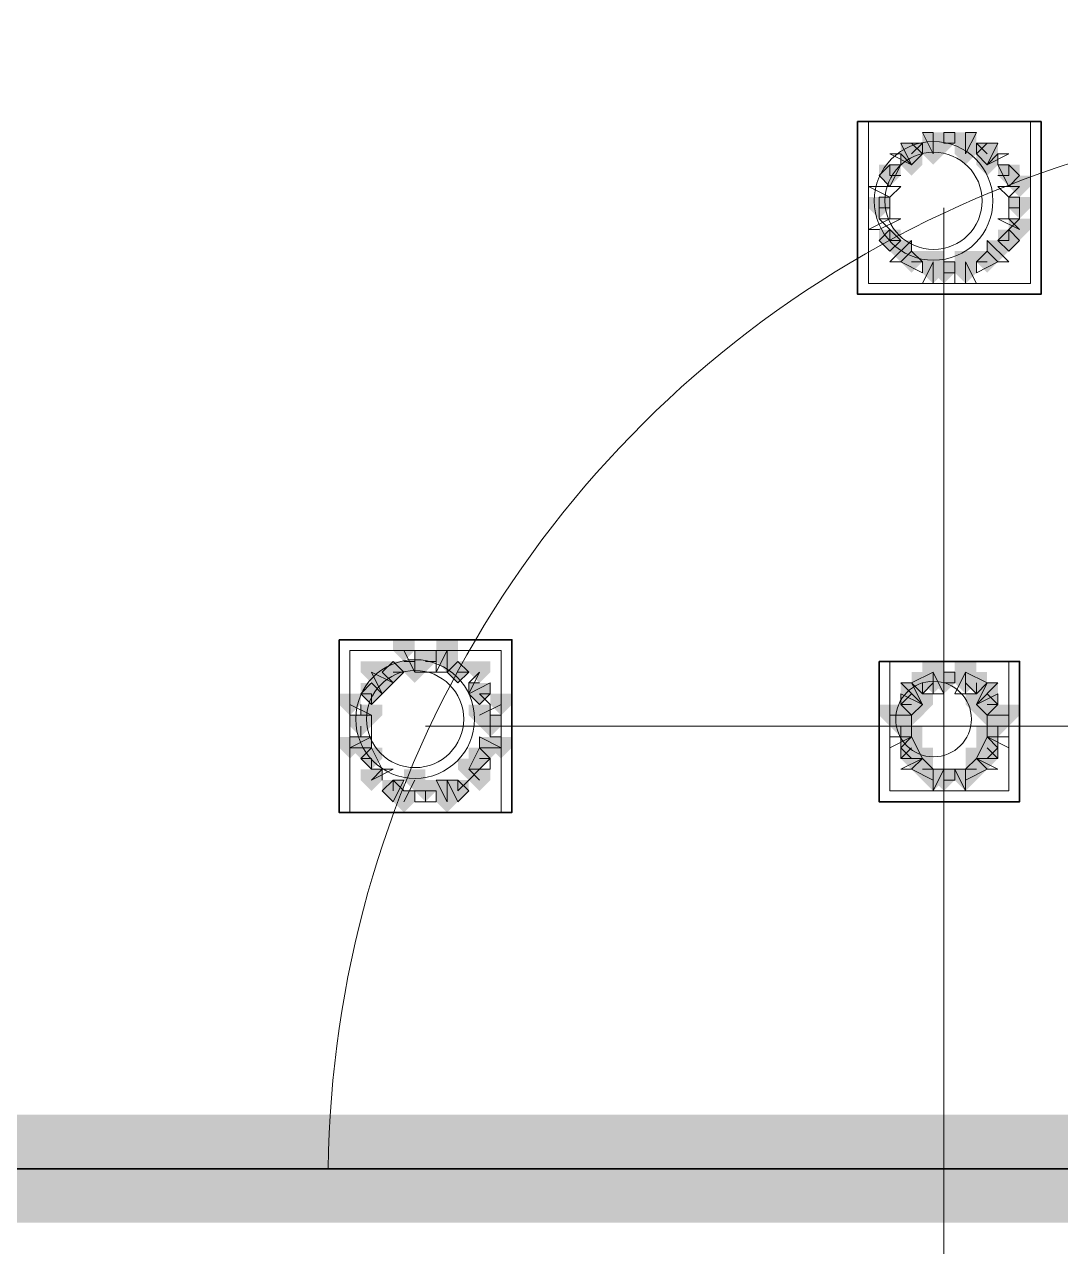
# Model space of a CAD drawing. Header units: millimetres. Extents: x 2315 to 4619, y 1334 to 1897.
# Drawn here: x 3926.3 to 3932.16, y 1541.26 to 1548.17 of the extents above; entities that cross this region are included whole.
import ezdxf

# ---------------------------------------------------------------- set-up
doc = ezdxf.new("R2010")
doc.units = ezdxf.units.MM
for name, color, linetype, true_color in [('PDF_10', 7, 'Continuous', 0x00b85c), ('PDF_AXIS', 7, 'Continuous', 0x00b85c), ('PDF_柱构件', 7, 'Continuous', 0x00b85c), ('PDF_转运站初步方案', 7, 'Continuous', 0x00b85c)]:
    doc.layers.add(name, color=color, linetype=linetype, true_color=true_color)
doc.layers.add('PDF_中心线层', color=1, linetype='Continuous')
doc.layers.add('PDF_粗实线层', color=7, linetype='Continuous')

msp = doc.modelspace()

# ---------------------------------------------------------------- hatches: boundary and pattern name
at = {"layer": 'PDF_10', "transparency": 33554559}
for points in [[(3931.496, 1547.5601), (3931.4349, 1547.5601), (3931.4349, 1547.499), (3931.496, 1547.4379), (3931.5571, 1547.499), (3931.5571, 1547.5601)], [(3931.496, 1547.5601), (3931.4349, 1547.5601), (3931.4349, 1547.499), (3931.496, 1547.4379), (3931.5571, 1547.499), (3931.5571, 1547.5601)], [(3931.3128, 1547.499), (3931.2517, 1547.499), (3931.2517, 1547.4379), (3931.3128, 1547.3768), (3931.3739, 1547.4379), (3931.3739, 1547.499)], [(3931.3128, 1547.499), (3931.2517, 1547.499), (3931.2517, 1547.4379), (3931.3128, 1547.3768), (3931.3739, 1547.4379), (3931.3739, 1547.499)], [(3931.7404, 1547.499), (3931.6793, 1547.499), (3931.6793, 1547.4379), (3931.7404, 1547.3768), (3931.8014, 1547.4379), (3931.8014, 1547.499)], [(3931.7404, 1547.499), (3931.6793, 1547.499), (3931.6793, 1547.4379), (3931.7404, 1547.3768), (3931.8014, 1547.4379), (3931.8014, 1547.499)], [(3931.1906, 1547.3768), (3931.1295, 1547.3768), (3931.1295, 1547.3157), (3931.1906, 1547.2547), (3931.2517, 1547.3157), (3931.2517, 1547.3768)], [(3931.1906, 1547.3768), (3931.1295, 1547.3768), (3931.1295, 1547.3157), (3931.1906, 1547.2547), (3931.2517, 1547.3157), (3931.2517, 1547.3768)], [(3931.8625, 1547.3768), (3931.8014, 1547.3768), (3931.8014, 1547.3157), (3931.8625, 1547.2547), (3931.9236, 1547.3157), (3931.9236, 1547.3768)], [(3931.8625, 1547.3768), (3931.8014, 1547.3768), (3931.8014, 1547.3157), (3931.8625, 1547.2547), (3931.9236, 1547.3157), (3931.9236, 1547.3768)], [(3931.1295, 1547.1936), (3931.0685, 1547.1936), (3931.0685, 1547.1325), (3931.1295, 1547.0714), (3931.1906, 1547.1325), (3931.1906, 1547.1936)], [(3931.1295, 1547.1936), (3931.0685, 1547.1936), (3931.0685, 1547.1325), (3931.1295, 1547.0714), (3931.1906, 1547.1325), (3931.1906, 1547.1936)], [(3931.9236, 1547.1936), (3931.8625, 1547.1936), (3931.8625, 1547.1325), (3931.9236, 1547.0714), (3931.9847, 1547.1325), (3931.9847, 1547.1936)], [(3931.9236, 1547.1936), (3931.8625, 1547.1936), (3931.8625, 1547.1325), (3931.9236, 1547.0714), (3931.9847, 1547.1325), (3931.9847, 1547.1936)], [(3931.1906, 1547.0103), (3931.1295, 1547.0103), (3931.1295, 1546.9493), (3931.1906, 1546.8882), (3931.2517, 1546.9493), (3931.2517, 1547.0103)], [(3931.1906, 1547.0103), (3931.1295, 1547.0103), (3931.1295, 1546.9493), (3931.1906, 1546.8882), (3931.2517, 1546.9493), (3931.2517, 1547.0103)], [(3931.8625, 1547.0103), (3931.8014, 1547.0103), (3931.8014, 1546.9493), (3931.8625, 1546.8882), (3931.9236, 1546.9493), (3931.9236, 1547.0103)], [(3931.8625, 1547.0103), (3931.8014, 1547.0103), (3931.8014, 1546.9493), (3931.8625, 1546.8882), (3931.9236, 1546.9493), (3931.9236, 1547.0103)], [(3931.3128, 1546.8882), (3931.2517, 1546.8882), (3931.2517, 1546.8271), (3931.3128, 1546.766), (3931.3739, 1546.8271), (3931.3739, 1546.8882)], [(3931.3128, 1546.8882), (3931.2517, 1546.8882), (3931.2517, 1546.8271), (3931.3128, 1546.766), (3931.3739, 1546.8271), (3931.3739, 1546.8882)], [(3931.7404, 1546.8882), (3931.6793, 1546.8882), (3931.6793, 1546.8271), (3931.7404, 1546.766), (3931.8014, 1546.8271), (3931.8014, 1546.8882)], [(3931.7404, 1546.8882), (3931.6793, 1546.8882), (3931.6793, 1546.8271), (3931.7404, 1546.766), (3931.8014, 1546.8271), (3931.8014, 1546.8882)], [(3931.496, 1546.8271), (3931.4349, 1546.8271), (3931.4349, 1546.766), (3931.496, 1546.7049), (3931.5571, 1546.766), (3931.5571, 1546.8271)], [(3931.496, 1546.8271), (3931.4349, 1546.8271), (3931.4349, 1546.766), (3931.496, 1546.7049), (3931.5571, 1546.766), (3931.5571, 1546.8271)], [(3931.496, 1546.8271), (3931.4349, 1546.8271), (3931.4349, 1546.766), (3931.496, 1546.7049), (3931.5571, 1546.766), (3931.5571, 1546.8271)], [(3928.5641, 1544.6282), (3928.5031, 1544.6282), (3928.5031, 1544.5671), (3928.5641, 1544.506), (3928.6252, 1544.5671), (3928.6252, 1544.6282)], [(3928.5641, 1544.6282), (3928.5031, 1544.6282), (3928.5031, 1544.5671), (3928.5641, 1544.506), (3928.6252, 1544.5671), (3928.6252, 1544.6282)], [(3928.5641, 1544.6282), (3928.5031, 1544.6282), (3928.5031, 1544.5671), (3928.5641, 1544.506), (3928.6252, 1544.5671), (3928.6252, 1544.6282)], [(3928.3809, 1544.5671), (3928.3198, 1544.5671), (3928.3198, 1544.506), (3928.3809, 1544.4449), (3928.442, 1544.506), (3928.442, 1544.5671)], [(3928.3809, 1544.5671), (3928.3198, 1544.5671), (3928.3198, 1544.506), (3928.3809, 1544.4449), (3928.442, 1544.506), (3928.442, 1544.5671)], [(3928.3809, 1544.5671), (3928.3198, 1544.5671), (3928.3198, 1544.506), (3928.3809, 1544.4449), (3928.442, 1544.506), (3928.442, 1544.5671)], [(3928.7474, 1544.5671), (3928.6863, 1544.5671), (3928.6863, 1544.506), (3928.7474, 1544.4449), (3928.8085, 1544.506), (3928.8085, 1544.5671)], [(3928.7474, 1544.5671), (3928.6863, 1544.5671), (3928.6863, 1544.506), (3928.7474, 1544.4449), (3928.8085, 1544.506), (3928.8085, 1544.5671)], [(3928.7474, 1544.5671), (3928.6863, 1544.5671), (3928.6863, 1544.506), (3928.7474, 1544.4449), (3928.8085, 1544.506), (3928.8085, 1544.5671)], [(3931.3739, 1544.506), (3931.3128, 1544.506), (3931.3128, 1544.4449), (3931.3739, 1544.3839), (3931.4349, 1544.4449), (3931.4349, 1544.506)], [(3931.3739, 1544.506), (3931.3128, 1544.506), (3931.3128, 1544.4449), (3931.3739, 1544.3839), (3931.4349, 1544.4449), (3931.4349, 1544.506)], [(3931.496, 1544.506), (3931.4349, 1544.506), (3931.4349, 1544.4449), (3931.496, 1544.3839), (3931.5571, 1544.4449), (3931.5571, 1544.506)], [(3931.496, 1544.506), (3931.4349, 1544.506), (3931.4349, 1544.4449), (3931.496, 1544.3839), (3931.5571, 1544.4449), (3931.5571, 1544.506)], [(3931.6793, 1544.506), (3931.6182, 1544.506), (3931.6182, 1544.4449), (3931.6793, 1544.3839), (3931.7404, 1544.4449), (3931.7404, 1544.506)], [(3931.6793, 1544.506), (3931.6182, 1544.506), (3931.6182, 1544.4449), (3931.6793, 1544.3839), (3931.7404, 1544.4449), (3931.7404, 1544.506)], [(3928.2587, 1544.4449), (3928.1976, 1544.4449), (3928.1976, 1544.3839), (3928.2587, 1544.3228), (3928.3198, 1544.3839), (3928.3198, 1544.4449)], [(3928.2587, 1544.4449), (3928.1976, 1544.4449), (3928.1976, 1544.3839), (3928.2587, 1544.3228), (3928.3198, 1544.3839), (3928.3198, 1544.4449)], [(3928.8695, 1544.4449), (3928.8085, 1544.4449), (3928.8085, 1544.3839), (3928.8695, 1544.3228), (3928.9306, 1544.3839), (3928.9306, 1544.4449)], [(3928.8695, 1544.4449), (3928.8085, 1544.4449), (3928.8085, 1544.3839), (3928.8695, 1544.3228), (3928.9306, 1544.3839), (3928.9306, 1544.4449)], [(3931.3128, 1544.3839), (3931.2517, 1544.3839), (3931.2517, 1544.3228), (3931.3128, 1544.2617), (3931.3739, 1544.3228), (3931.3739, 1544.3839)], [(3931.3128, 1544.3839), (3931.2517, 1544.3839), (3931.2517, 1544.3228), (3931.3128, 1544.2617), (3931.3739, 1544.3228), (3931.3739, 1544.3839)], [(3931.7404, 1544.3839), (3931.6793, 1544.3839), (3931.6793, 1544.3228), (3931.7404, 1544.2617), (3931.8014, 1544.3228), (3931.8014, 1544.3839)], [(3931.7404, 1544.3839), (3931.6793, 1544.3839), (3931.6793, 1544.3228), (3931.7404, 1544.2617), (3931.8014, 1544.3228), (3931.8014, 1544.3839)], [(3928.1976, 1544.2617), (3928.1366, 1544.2617), (3928.1366, 1544.2006), (3928.1976, 1544.1395), (3928.2587, 1544.2006), (3928.2587, 1544.2617)], [(3928.1976, 1544.2617), (3928.1366, 1544.2617), (3928.1366, 1544.2006), (3928.1976, 1544.1395), (3928.2587, 1544.2006), (3928.2587, 1544.2617)], [(3928.1976, 1544.2617), (3928.1366, 1544.2617), (3928.1366, 1544.2006), (3928.1976, 1544.1395), (3928.2587, 1544.2006), (3928.2587, 1544.2617)], [(3928.9306, 1544.2617), (3928.8695, 1544.2617), (3928.8695, 1544.2006), (3928.9306, 1544.1395), (3928.9917, 1544.2006), (3928.9917, 1544.2617)], [(3928.9306, 1544.2617), (3928.8695, 1544.2617), (3928.8695, 1544.2006), (3928.9306, 1544.1395), (3928.9917, 1544.2006), (3928.9917, 1544.2617)], [(3931.2517, 1544.2617), (3931.1906, 1544.2617), (3931.1906, 1544.2006), (3931.2517, 1544.1395), (3931.3128, 1544.2006), (3931.3128, 1544.2617)], [(3931.2517, 1544.2617), (3931.1906, 1544.2617), (3931.1906, 1544.2006), (3931.2517, 1544.1395), (3931.3128, 1544.2006), (3931.3128, 1544.2617)], [(3931.2517, 1544.2617), (3931.1906, 1544.2617), (3931.1906, 1544.2006), (3931.2517, 1544.1395), (3931.3128, 1544.2006), (3931.3128, 1544.2617)], [(3931.8014, 1544.2617), (3931.7404, 1544.2617), (3931.7404, 1544.2006), (3931.8014, 1544.1395), (3931.8625, 1544.2006), (3931.8625, 1544.2617)], [(3931.8014, 1544.2617), (3931.7404, 1544.2617), (3931.7404, 1544.2006), (3931.8014, 1544.1395), (3931.8625, 1544.2006), (3931.8625, 1544.2617)], [(3931.8014, 1544.2617), (3931.7404, 1544.2617), (3931.7404, 1544.2006), (3931.8014, 1544.1395), (3931.8625, 1544.2006), (3931.8625, 1544.2617)], [(3931.3128, 1544.1395), (3931.2517, 1544.1395), (3931.2517, 1544.0784), (3931.3128, 1544.0174), (3931.3739, 1544.0784), (3931.3739, 1544.1395)], [(3931.3128, 1544.1395), (3931.2517, 1544.1395), (3931.2517, 1544.0784), (3931.3128, 1544.0174), (3931.3739, 1544.0784), (3931.3739, 1544.1395)], [(3931.7404, 1544.1395), (3931.6793, 1544.1395), (3931.6793, 1544.0784), (3931.7404, 1544.0174), (3931.8014, 1544.0784), (3931.8014, 1544.1395)], [(3931.7404, 1544.1395), (3931.6793, 1544.1395), (3931.6793, 1544.0784), (3931.7404, 1544.0174), (3931.8014, 1544.0784), (3931.8014, 1544.1395)], [(3928.2587, 1544.0784), (3928.1976, 1544.0784), (3928.1976, 1544.0174), (3928.2587, 1543.9563), (3928.3198, 1544.0174), (3928.3198, 1544.0784)], [(3928.2587, 1544.0784), (3928.1976, 1544.0784), (3928.1976, 1544.0174), (3928.2587, 1543.9563), (3928.3198, 1544.0174), (3928.3198, 1544.0784)], [(3928.8695, 1544.0784), (3928.8085, 1544.0784), (3928.8085, 1544.0174), (3928.8695, 1543.9563), (3928.9306, 1544.0174), (3928.9306, 1544.0784)], [(3928.8695, 1544.0784), (3928.8085, 1544.0784), (3928.8085, 1544.0174), (3928.8695, 1543.9563), (3928.9306, 1544.0174), (3928.9306, 1544.0784)], [(3931.3739, 1544.0174), (3931.3128, 1544.0174), (3931.3128, 1543.9563), (3931.3739, 1543.8952), (3931.4349, 1543.9563), (3931.4349, 1544.0174)], [(3931.3739, 1544.0174), (3931.3128, 1544.0174), (3931.3128, 1543.9563), (3931.3739, 1543.8952), (3931.4349, 1543.9563), (3931.4349, 1544.0174)], [(3931.3739, 1544.0174), (3931.3128, 1544.0174), (3931.3128, 1543.9563), (3931.3739, 1543.8952), (3931.4349, 1543.9563), (3931.4349, 1544.0174)], [(3931.6793, 1544.0174), (3931.6182, 1544.0174), (3931.6182, 1543.9563), (3931.6793, 1543.8952), (3931.7404, 1543.9563), (3931.7404, 1544.0174)], [(3931.6793, 1544.0174), (3931.6182, 1544.0174), (3931.6182, 1543.9563), (3931.6793, 1543.8952), (3931.7404, 1543.9563), (3931.7404, 1544.0174)], [(3931.6793, 1544.0174), (3931.6182, 1544.0174), (3931.6182, 1543.9563), (3931.6793, 1543.8952), (3931.7404, 1543.9563), (3931.7404, 1544.0174)], [(3931.496, 1543.9563), (3931.4349, 1543.9563), (3931.4349, 1543.8952), (3931.496, 1543.8341), (3931.5571, 1543.8952), (3931.5571, 1543.9563)], [(3931.496, 1543.9563), (3931.4349, 1543.9563), (3931.4349, 1543.8952), (3931.496, 1543.8341), (3931.5571, 1543.8952), (3931.5571, 1543.9563)], [(3928.3809, 1543.8952), (3928.3198, 1543.8952), (3928.3198, 1543.8341), (3928.3809, 1543.773), (3928.442, 1543.8341), (3928.442, 1543.8952)], [(3928.3809, 1543.8952), (3928.3198, 1543.8952), (3928.3198, 1543.8341), (3928.3809, 1543.773), (3928.442, 1543.8341), (3928.442, 1543.8952)], [(3928.5641, 1543.8952), (3928.5031, 1543.8952), (3928.5031, 1543.8341), (3928.5641, 1543.773), (3928.6252, 1543.8341), (3928.6252, 1543.8952)], [(3928.5641, 1543.8952), (3928.5031, 1543.8952), (3928.5031, 1543.8341), (3928.5641, 1543.773), (3928.6252, 1543.8341), (3928.6252, 1543.8952)], [(3928.7474, 1543.8952), (3928.6863, 1543.8952), (3928.6863, 1543.8341), (3928.7474, 1543.773), (3928.8085, 1543.8341), (3928.8085, 1543.8952)], [(3928.7474, 1543.8952), (3928.6863, 1543.8952), (3928.6863, 1543.8341), (3928.7474, 1543.773), (3928.8085, 1543.8341), (3928.8085, 1543.8952)]]:
    msp.add_hatch(color=6, dxfattribs=at).paths.add_polyline_path(points)
at = {"layer": 'PDF_柱构件', "transparency": 33554559}
for points in [[(3931.4349, 1547.5601), (3931.3739, 1547.5601), (3931.3739, 1547.499), (3931.4349, 1547.4379), (3931.496, 1547.499), (3931.496, 1547.5601)], [(3931.6182, 1547.5601), (3931.5571, 1547.5601), (3931.5571, 1547.499), (3931.6182, 1547.4379), (3931.6793, 1547.499), (3931.6793, 1547.5601)], [(3931.3128, 1547.4379), (3931.2517, 1547.4379), (3931.2517, 1547.3768), (3931.3128, 1547.3157), (3931.3739, 1547.3768), (3931.3739, 1547.4379)], [(3931.4349, 1547.499), (3931.3739, 1547.499), (3931.3739, 1547.4379), (3931.4349, 1547.3768), (3931.496, 1547.4379), (3931.496, 1547.499)], [(3931.6182, 1547.499), (3931.5571, 1547.499), (3931.5571, 1547.4379), (3931.6182, 1547.3768), (3931.6793, 1547.4379), (3931.6793, 1547.499)], [(3931.7404, 1547.4379), (3931.6793, 1547.4379), (3931.6793, 1547.3768), (3931.7404, 1547.3157), (3931.8014, 1547.3768), (3931.8014, 1547.4379)], [(3931.9236, 1547.3157), (3931.8625, 1547.3157), (3931.8625, 1547.2547), (3931.9236, 1547.1936), (3931.9847, 1547.2547), (3931.9847, 1547.3157)], [(3931.9236, 1547.0714), (3931.8625, 1547.0714), (3931.8625, 1547.0103), (3931.9236, 1546.9493), (3931.9847, 1547.0103), (3931.9847, 1547.0714)], [(3931.2517, 1546.9493), (3931.1906, 1546.9493), (3931.1906, 1546.8882), (3931.2517, 1546.8271), (3931.3128, 1546.8882), (3931.3128, 1546.9493)], [(3931.4349, 1546.8882), (3931.3739, 1546.8882), (3931.3739, 1546.8271), (3931.4349, 1546.766), (3931.496, 1546.8271), (3931.496, 1546.8882)], [(3931.6182, 1546.8882), (3931.5571, 1546.8882), (3931.5571, 1546.8271), (3931.6182, 1546.766), (3931.6793, 1546.8271), (3931.6793, 1546.8882)], [(3931.8014, 1546.9493), (3931.7404, 1546.9493), (3931.7404, 1546.8882), (3931.8014, 1546.8271), (3931.8625, 1546.8882), (3931.8625, 1546.9493)], [(3931.4349, 1546.8271), (3931.3739, 1546.8271), (3931.3739, 1546.766), (3931.4349, 1546.7049), (3931.496, 1546.766), (3931.496, 1546.8271)], [(3931.6182, 1546.8271), (3931.5571, 1546.8271), (3931.5571, 1546.766), (3931.6182, 1546.7049), (3931.6793, 1546.766), (3931.6793, 1546.8271)], [(3928.442, 1544.6893), (3928.3809, 1544.6893), (3928.3809, 1544.6282), (3928.442, 1544.5671), (3928.5031, 1544.6282), (3928.5031, 1544.6893)], [(3928.6863, 1544.6893), (3928.6252, 1544.6893), (3928.6252, 1544.6282), (3928.6863, 1544.5671), (3928.7474, 1544.6282), (3928.7474, 1544.6893)], [(3928.6863, 1544.6282), (3928.6252, 1544.6282), (3928.6252, 1544.5671), (3928.6863, 1544.506), (3928.7474, 1544.5671), (3928.7474, 1544.6282)], [(3928.2587, 1544.5671), (3928.1976, 1544.5671), (3928.1976, 1544.506), (3928.2587, 1544.4449), (3928.3198, 1544.506), (3928.3198, 1544.5671)], [(3928.5031, 1544.5671), (3928.442, 1544.5671), (3928.442, 1544.506), (3928.5031, 1544.4449), (3928.5641, 1544.506), (3928.5641, 1544.5671)], [(3928.8695, 1544.5671), (3928.8085, 1544.5671), (3928.8085, 1544.506), (3928.8695, 1544.4449), (3928.9306, 1544.506), (3928.9306, 1544.5671)], [(3931.4349, 1544.5671), (3931.3739, 1544.5671), (3931.3739, 1544.506), (3931.4349, 1544.4449), (3931.496, 1544.506), (3931.496, 1544.5671)], [(3931.6182, 1544.5671), (3931.5571, 1544.5671), (3931.5571, 1544.506), (3931.6182, 1544.4449), (3931.6793, 1544.506), (3931.6793, 1544.5671)], [(3928.3198, 1544.506), (3928.2587, 1544.506), (3928.2587, 1544.4449), (3928.3198, 1544.3839), (3928.3809, 1544.4449), (3928.3809, 1544.506)], [(3931.4349, 1544.506), (3931.3739, 1544.506), (3931.3739, 1544.4449), (3931.4349, 1544.3839), (3931.496, 1544.4449), (3931.496, 1544.506)], [(3931.6182, 1544.506), (3931.5571, 1544.506), (3931.5571, 1544.4449), (3931.6182, 1544.3839), (3931.6793, 1544.4449), (3931.6793, 1544.506)], [(3931.3128, 1544.4449), (3931.2517, 1544.4449), (3931.2517, 1544.3839), (3931.3128, 1544.3228), (3931.3739, 1544.3839), (3931.3739, 1544.4449)], [(3931.7404, 1544.4449), (3931.6793, 1544.4449), (3931.6793, 1544.3839), (3931.7404, 1544.3228), (3931.8014, 1544.3839), (3931.8014, 1544.4449)], [(3928.1366, 1544.3839), (3928.0755, 1544.3839), (3928.0755, 1544.3228), (3928.1366, 1544.2617), (3928.1976, 1544.3228), (3928.1976, 1544.3839)], [(3928.9917, 1544.3839), (3928.9306, 1544.3839), (3928.9306, 1544.3228), (3928.9917, 1544.2617), (3929.0528, 1544.3228), (3929.0528, 1544.3839)], [(3931.3739, 1544.3839), (3931.3128, 1544.3839), (3931.3128, 1544.3228), (3931.3739, 1544.2617), (3931.4349, 1544.3228), (3931.4349, 1544.3839)], [(3931.6793, 1544.3839), (3931.6182, 1544.3839), (3931.6182, 1544.3228), (3931.6793, 1544.2617), (3931.7404, 1544.3228), (3931.7404, 1544.3839)], [(3928.2587, 1544.3228), (3928.1976, 1544.3228), (3928.1976, 1544.2617), (3928.2587, 1544.2006), (3928.3198, 1544.2617), (3928.3198, 1544.3228)], [(3928.8695, 1544.3228), (3928.8085, 1544.3228), (3928.8085, 1544.2617), (3928.8695, 1544.2006), (3928.9306, 1544.2617), (3928.9306, 1544.3228)], [(3931.1906, 1544.3228), (3931.1295, 1544.3228), (3931.1295, 1544.2617), (3931.1906, 1544.2006), (3931.2517, 1544.2617), (3931.2517, 1544.3228)], [(3931.2517, 1544.3228), (3931.1906, 1544.3228), (3931.1906, 1544.2617), (3931.2517, 1544.2006), (3931.3128, 1544.2617), (3931.3128, 1544.3228)], [(3931.3128, 1544.3228), (3931.2517, 1544.3228), (3931.2517, 1544.2617), (3931.3128, 1544.2006), (3931.3739, 1544.2617), (3931.3739, 1544.3228)], [(3931.7404, 1544.3228), (3931.6793, 1544.3228), (3931.6793, 1544.2617), (3931.7404, 1544.2006), (3931.8014, 1544.2617), (3931.8014, 1544.3228)], [(3931.8014, 1544.3228), (3931.7404, 1544.3228), (3931.7404, 1544.2617), (3931.8014, 1544.2006), (3931.8625, 1544.2617), (3931.8625, 1544.3228)], [(3931.8625, 1544.3228), (3931.8014, 1544.3228), (3931.8014, 1544.2617), (3931.8625, 1544.2006), (3931.9236, 1544.2617), (3931.9236, 1544.3228)], [(3931.3128, 1544.2006), (3931.2517, 1544.2006), (3931.2517, 1544.1395), (3931.3128, 1544.0784), (3931.3739, 1544.1395), (3931.3739, 1544.2006)], [(3931.7404, 1544.2006), (3931.6793, 1544.2006), (3931.6793, 1544.1395), (3931.7404, 1544.0784), (3931.8014, 1544.1395), (3931.8014, 1544.2006)], [(3928.1366, 1544.1395), (3928.0755, 1544.1395), (3928.0755, 1544.0784), (3928.1366, 1544.0174), (3928.1976, 1544.0784), (3928.1976, 1544.1395)], [(3928.1976, 1544.1395), (3928.1366, 1544.1395), (3928.1366, 1544.0784), (3928.1976, 1544.0174), (3928.2587, 1544.0784), (3928.2587, 1544.1395)], [(3928.9306, 1544.1395), (3928.8695, 1544.1395), (3928.8695, 1544.0784), (3928.9306, 1544.0174), (3928.9917, 1544.0784), (3928.9917, 1544.1395)], [(3928.9917, 1544.1395), (3928.9306, 1544.1395), (3928.9306, 1544.0784), (3928.9917, 1544.0174), (3929.0528, 1544.0784), (3929.0528, 1544.1395)], [(3931.3128, 1544.0784), (3931.2517, 1544.0784), (3931.2517, 1544.0174), (3931.3128, 1543.9563), (3931.3739, 1544.0174), (3931.3739, 1544.0784)], [(3931.3739, 1544.0784), (3931.3128, 1544.0784), (3931.3128, 1544.0174), (3931.3739, 1543.9563), (3931.4349, 1544.0174), (3931.4349, 1544.0784)], [(3931.6793, 1544.0784), (3931.6182, 1544.0784), (3931.6182, 1544.0174), (3931.6793, 1543.9563), (3931.7404, 1544.0174), (3931.7404, 1544.0784)], [(3931.7404, 1544.0784), (3931.6793, 1544.0784), (3931.6793, 1544.0174), (3931.7404, 1543.9563), (3931.8014, 1544.0174), (3931.8014, 1544.0784)], [(3928.8085, 1544.0174), (3928.7474, 1544.0174), (3928.7474, 1543.9563), (3928.8085, 1543.8952), (3928.8695, 1543.9563), (3928.8695, 1544.0174)], [(3928.2587, 1543.9563), (3928.1976, 1543.9563), (3928.1976, 1543.8952), (3928.2587, 1543.8341), (3928.3198, 1543.8952), (3928.3198, 1543.9563)], [(3928.5031, 1543.9563), (3928.442, 1543.9563), (3928.442, 1543.8952), (3928.5031, 1543.8341), (3928.5641, 1543.8952), (3928.5641, 1543.9563)], [(3928.8695, 1543.9563), (3928.8085, 1543.9563), (3928.8085, 1543.8952), (3928.8695, 1543.8341), (3928.9306, 1543.8952), (3928.9306, 1543.9563)], [(3931.4349, 1543.9563), (3931.3739, 1543.9563), (3931.3739, 1543.8952), (3931.4349, 1543.8341), (3931.496, 1543.8952), (3931.496, 1543.9563)], [(3931.6182, 1543.9563), (3931.5571, 1543.9563), (3931.5571, 1543.8952), (3931.6182, 1543.8341), (3931.6793, 1543.8952), (3931.6793, 1543.9563)], [(3928.6863, 1543.8952), (3928.6252, 1543.8952), (3928.6252, 1543.8341), (3928.6863, 1543.773), (3928.7474, 1543.8341), (3928.7474, 1543.8952)], [(3928.442, 1543.8341), (3928.3809, 1543.8341), (3928.3809, 1543.773), (3928.442, 1543.712), (3928.5031, 1543.773), (3928.5031, 1543.8341)], [(3928.6863, 1543.8341), (3928.6252, 1543.8341), (3928.6252, 1543.773), (3928.6863, 1543.712), (3928.7474, 1543.773), (3928.7474, 1543.8341)]]:
    msp.add_hatch(color=6, dxfattribs=at).paths.add_polyline_path(points)
at = {"layer": 'PDF_粗实线层', "transparency": 33554559}
msp.add_hatch(color=256, dxfattribs=at).paths.add_polyline_path([(3976.3296, 1554.7066), (3975.7188, 1554.7066), (3975.7188, 1542.0017), (3920.3182, 1542.0017), (3920.3182, 1554.7066), (3919.7074, 1554.7066), (3919.7074, 1541.3909), (3976.3296, 1541.3909)])
at = {"layer": 'PDF_转运站初步方案', "transparency": 33554559}
for points in [[(3931.496, 1547.5601), (3931.4349, 1547.5601), (3931.4349, 1547.499), (3931.496, 1547.4379), (3931.5571, 1547.499), (3931.5571, 1547.5601)], [(3931.496, 1547.5601), (3931.4349, 1547.5601), (3931.4349, 1547.499), (3931.496, 1547.4379), (3931.5571, 1547.499), (3931.5571, 1547.5601)], [(3931.3128, 1547.499), (3931.2517, 1547.499), (3931.2517, 1547.4379), (3931.3128, 1547.3768), (3931.3739, 1547.4379), (3931.3739, 1547.499)], [(3931.3128, 1547.499), (3931.2517, 1547.499), (3931.2517, 1547.4379), (3931.3128, 1547.3768), (3931.3739, 1547.4379), (3931.3739, 1547.499)], [(3931.7404, 1547.499), (3931.6793, 1547.499), (3931.6793, 1547.4379), (3931.7404, 1547.3768), (3931.8014, 1547.4379), (3931.8014, 1547.499)], [(3931.7404, 1547.499), (3931.6793, 1547.499), (3931.6793, 1547.4379), (3931.7404, 1547.3768), (3931.8014, 1547.4379), (3931.8014, 1547.499)], [(3931.1906, 1547.3768), (3931.1295, 1547.3768), (3931.1295, 1547.3157), (3931.1906, 1547.2547), (3931.2517, 1547.3157), (3931.2517, 1547.3768)], [(3931.1906, 1547.3768), (3931.1295, 1547.3768), (3931.1295, 1547.3157), (3931.1906, 1547.2547), (3931.2517, 1547.3157), (3931.2517, 1547.3768)], [(3931.8625, 1547.3768), (3931.8014, 1547.3768), (3931.8014, 1547.3157), (3931.8625, 1547.2547), (3931.9236, 1547.3157), (3931.9236, 1547.3768)], [(3931.8625, 1547.3768), (3931.8014, 1547.3768), (3931.8014, 1547.3157), (3931.8625, 1547.2547), (3931.9236, 1547.3157), (3931.9236, 1547.3768)], [(3931.1295, 1547.1936), (3931.0685, 1547.1936), (3931.0685, 1547.1325), (3931.1295, 1547.0714), (3931.1906, 1547.1325), (3931.1906, 1547.1936)], [(3931.1295, 1547.1936), (3931.0685, 1547.1936), (3931.0685, 1547.1325), (3931.1295, 1547.0714), (3931.1906, 1547.1325), (3931.1906, 1547.1936)], [(3931.9236, 1547.1936), (3931.8625, 1547.1936), (3931.8625, 1547.1325), (3931.9236, 1547.0714), (3931.9847, 1547.1325), (3931.9847, 1547.1936)], [(3931.9236, 1547.1936), (3931.8625, 1547.1936), (3931.8625, 1547.1325), (3931.9236, 1547.0714), (3931.9847, 1547.1325), (3931.9847, 1547.1936)], [(3931.1906, 1547.0103), (3931.1295, 1547.0103), (3931.1295, 1546.9493), (3931.1906, 1546.8882), (3931.2517, 1546.9493), (3931.2517, 1547.0103)], [(3931.1906, 1547.0103), (3931.1295, 1547.0103), (3931.1295, 1546.9493), (3931.1906, 1546.8882), (3931.2517, 1546.9493), (3931.2517, 1547.0103)], [(3931.8625, 1547.0103), (3931.8014, 1547.0103), (3931.8014, 1546.9493), (3931.8625, 1546.8882), (3931.9236, 1546.9493), (3931.9236, 1547.0103)], [(3931.8625, 1547.0103), (3931.8014, 1547.0103), (3931.8014, 1546.9493), (3931.8625, 1546.8882), (3931.9236, 1546.9493), (3931.9236, 1547.0103)], [(3931.3128, 1546.8882), (3931.2517, 1546.8882), (3931.2517, 1546.8271), (3931.3128, 1546.766), (3931.3739, 1546.8271), (3931.3739, 1546.8882)], [(3931.3128, 1546.8882), (3931.2517, 1546.8882), (3931.2517, 1546.8271), (3931.3128, 1546.766), (3931.3739, 1546.8271), (3931.3739, 1546.8882)], [(3931.7404, 1546.8882), (3931.6793, 1546.8882), (3931.6793, 1546.8271), (3931.7404, 1546.766), (3931.8014, 1546.8271), (3931.8014, 1546.8882)], [(3931.7404, 1546.8882), (3931.6793, 1546.8882), (3931.6793, 1546.8271), (3931.7404, 1546.766), (3931.8014, 1546.8271), (3931.8014, 1546.8882)], [(3931.496, 1546.8271), (3931.4349, 1546.8271), (3931.4349, 1546.766), (3931.496, 1546.7049), (3931.5571, 1546.766), (3931.5571, 1546.8271)], [(3931.496, 1546.8271), (3931.4349, 1546.8271), (3931.4349, 1546.766), (3931.496, 1546.7049), (3931.5571, 1546.766), (3931.5571, 1546.8271)], [(3928.5641, 1544.6282), (3928.5031, 1544.6282), (3928.5031, 1544.5671), (3928.5641, 1544.506), (3928.6252, 1544.5671), (3928.6252, 1544.6282)], [(3928.5641, 1544.6282), (3928.5031, 1544.6282), (3928.5031, 1544.5671), (3928.5641, 1544.506), (3928.6252, 1544.5671), (3928.6252, 1544.6282)], [(3928.3809, 1544.5671), (3928.3198, 1544.5671), (3928.3198, 1544.506), (3928.3809, 1544.4449), (3928.442, 1544.506), (3928.442, 1544.5671)], [(3928.3809, 1544.5671), (3928.3198, 1544.5671), (3928.3198, 1544.506), (3928.3809, 1544.4449), (3928.442, 1544.506), (3928.442, 1544.5671)], [(3928.7474, 1544.5671), (3928.6863, 1544.5671), (3928.6863, 1544.506), (3928.7474, 1544.4449), (3928.8085, 1544.506), (3928.8085, 1544.5671)], [(3928.7474, 1544.5671), (3928.6863, 1544.5671), (3928.6863, 1544.506), (3928.7474, 1544.4449), (3928.8085, 1544.506), (3928.8085, 1544.5671)], [(3931.3739, 1544.506), (3931.3128, 1544.506), (3931.3128, 1544.4449), (3931.3739, 1544.3839), (3931.4349, 1544.4449), (3931.4349, 1544.506)], [(3931.3739, 1544.506), (3931.3128, 1544.506), (3931.3128, 1544.4449), (3931.3739, 1544.3839), (3931.4349, 1544.4449), (3931.4349, 1544.506)], [(3931.496, 1544.506), (3931.4349, 1544.506), (3931.4349, 1544.4449), (3931.496, 1544.3839), (3931.5571, 1544.4449), (3931.5571, 1544.506)], [(3931.496, 1544.506), (3931.4349, 1544.506), (3931.4349, 1544.4449), (3931.496, 1544.3839), (3931.5571, 1544.4449), (3931.5571, 1544.506)], [(3931.6793, 1544.506), (3931.6182, 1544.506), (3931.6182, 1544.4449), (3931.6793, 1544.3839), (3931.7404, 1544.4449), (3931.7404, 1544.506)], [(3931.6793, 1544.506), (3931.6182, 1544.506), (3931.6182, 1544.4449), (3931.6793, 1544.3839), (3931.7404, 1544.4449), (3931.7404, 1544.506)], [(3928.2587, 1544.4449), (3928.1976, 1544.4449), (3928.1976, 1544.3839), (3928.2587, 1544.3228), (3928.3198, 1544.3839), (3928.3198, 1544.4449)], [(3928.2587, 1544.4449), (3928.1976, 1544.4449), (3928.1976, 1544.3839), (3928.2587, 1544.3228), (3928.3198, 1544.3839), (3928.3198, 1544.4449)], [(3928.8695, 1544.4449), (3928.8085, 1544.4449), (3928.8085, 1544.3839), (3928.8695, 1544.3228), (3928.9306, 1544.3839), (3928.9306, 1544.4449)], [(3928.8695, 1544.4449), (3928.8085, 1544.4449), (3928.8085, 1544.3839), (3928.8695, 1544.3228), (3928.9306, 1544.3839), (3928.9306, 1544.4449)], [(3931.3128, 1544.3839), (3931.2517, 1544.3839), (3931.2517, 1544.3228), (3931.3128, 1544.2617), (3931.3739, 1544.3228), (3931.3739, 1544.3839)], [(3931.3128, 1544.3839), (3931.2517, 1544.3839), (3931.2517, 1544.3228), (3931.3128, 1544.2617), (3931.3739, 1544.3228), (3931.3739, 1544.3839)], [(3931.7404, 1544.3839), (3931.6793, 1544.3839), (3931.6793, 1544.3228), (3931.7404, 1544.2617), (3931.8014, 1544.3228), (3931.8014, 1544.3839)], [(3931.7404, 1544.3839), (3931.6793, 1544.3839), (3931.6793, 1544.3228), (3931.7404, 1544.2617), (3931.8014, 1544.3228), (3931.8014, 1544.3839)], [(3928.1976, 1544.2617), (3928.1366, 1544.2617), (3928.1366, 1544.2006), (3928.1976, 1544.1395), (3928.2587, 1544.2006), (3928.2587, 1544.2617)], [(3928.1976, 1544.2617), (3928.1366, 1544.2617), (3928.1366, 1544.2006), (3928.1976, 1544.1395), (3928.2587, 1544.2006), (3928.2587, 1544.2617)], [(3928.9306, 1544.2617), (3928.8695, 1544.2617), (3928.8695, 1544.2006), (3928.9306, 1544.1395), (3928.9917, 1544.2006), (3928.9917, 1544.2617)], [(3928.9306, 1544.2617), (3928.8695, 1544.2617), (3928.8695, 1544.2006), (3928.9306, 1544.1395), (3928.9917, 1544.2006), (3928.9917, 1544.2617)], [(3931.2517, 1544.2617), (3931.1906, 1544.2617), (3931.1906, 1544.2006), (3931.2517, 1544.1395), (3931.3128, 1544.2006), (3931.3128, 1544.2617)], [(3931.2517, 1544.2617), (3931.1906, 1544.2617), (3931.1906, 1544.2006), (3931.2517, 1544.1395), (3931.3128, 1544.2006), (3931.3128, 1544.2617)], [(3931.8014, 1544.2617), (3931.7404, 1544.2617), (3931.7404, 1544.2006), (3931.8014, 1544.1395), (3931.8625, 1544.2006), (3931.8625, 1544.2617)], [(3931.8014, 1544.2617), (3931.7404, 1544.2617), (3931.7404, 1544.2006), (3931.8014, 1544.1395), (3931.8625, 1544.2006), (3931.8625, 1544.2617)], [(3931.3128, 1544.1395), (3931.2517, 1544.1395), (3931.2517, 1544.0784), (3931.3128, 1544.0174), (3931.3739, 1544.0784), (3931.3739, 1544.1395)], [(3931.3128, 1544.1395), (3931.2517, 1544.1395), (3931.2517, 1544.0784), (3931.3128, 1544.0174), (3931.3739, 1544.0784), (3931.3739, 1544.1395)], [(3931.7404, 1544.1395), (3931.6793, 1544.1395), (3931.6793, 1544.0784), (3931.7404, 1544.0174), (3931.8014, 1544.0784), (3931.8014, 1544.1395)], [(3931.7404, 1544.1395), (3931.6793, 1544.1395), (3931.6793, 1544.0784), (3931.7404, 1544.0174), (3931.8014, 1544.0784), (3931.8014, 1544.1395)], [(3928.2587, 1544.0784), (3928.1976, 1544.0784), (3928.1976, 1544.0174), (3928.2587, 1543.9563), (3928.3198, 1544.0174), (3928.3198, 1544.0784)], [(3928.2587, 1544.0784), (3928.1976, 1544.0784), (3928.1976, 1544.0174), (3928.2587, 1543.9563), (3928.3198, 1544.0174), (3928.3198, 1544.0784)], [(3928.8695, 1544.0784), (3928.8085, 1544.0784), (3928.8085, 1544.0174), (3928.8695, 1543.9563), (3928.9306, 1544.0174), (3928.9306, 1544.0784)], [(3928.8695, 1544.0784), (3928.8085, 1544.0784), (3928.8085, 1544.0174), (3928.8695, 1543.9563), (3928.9306, 1544.0174), (3928.9306, 1544.0784)], [(3931.3739, 1544.0174), (3931.3128, 1544.0174), (3931.3128, 1543.9563), (3931.3739, 1543.8952), (3931.4349, 1543.9563), (3931.4349, 1544.0174)], [(3931.3739, 1544.0174), (3931.3128, 1544.0174), (3931.3128, 1543.9563), (3931.3739, 1543.8952), (3931.4349, 1543.9563), (3931.4349, 1544.0174)], [(3931.6793, 1544.0174), (3931.6182, 1544.0174), (3931.6182, 1543.9563), (3931.6793, 1543.8952), (3931.7404, 1543.9563), (3931.7404, 1544.0174)], [(3931.6793, 1544.0174), (3931.6182, 1544.0174), (3931.6182, 1543.9563), (3931.6793, 1543.8952), (3931.7404, 1543.9563), (3931.7404, 1544.0174)], [(3931.496, 1543.9563), (3931.4349, 1543.9563), (3931.4349, 1543.8952), (3931.496, 1543.8341), (3931.5571, 1543.8952), (3931.5571, 1543.9563)], [(3931.496, 1543.9563), (3931.4349, 1543.9563), (3931.4349, 1543.8952), (3931.496, 1543.8341), (3931.5571, 1543.8952), (3931.5571, 1543.9563)], [(3928.3809, 1543.8952), (3928.3198, 1543.8952), (3928.3198, 1543.8341), (3928.3809, 1543.773), (3928.442, 1543.8341), (3928.442, 1543.8952)], [(3928.3809, 1543.8952), (3928.3198, 1543.8952), (3928.3198, 1543.8341), (3928.3809, 1543.773), (3928.442, 1543.8341), (3928.442, 1543.8952)], [(3928.5641, 1543.8952), (3928.5031, 1543.8952), (3928.5031, 1543.8341), (3928.5641, 1543.773), (3928.6252, 1543.8341), (3928.6252, 1543.8952)], [(3928.5641, 1543.8952), (3928.5031, 1543.8952), (3928.5031, 1543.8341), (3928.5641, 1543.773), (3928.6252, 1543.8341), (3928.6252, 1543.8952)], [(3928.7474, 1543.8952), (3928.6863, 1543.8952), (3928.6863, 1543.8341), (3928.7474, 1543.773), (3928.8085, 1543.8341), (3928.8085, 1543.8952)], [(3928.7474, 1543.8952), (3928.6863, 1543.8952), (3928.6863, 1543.8341), (3928.7474, 1543.773), (3928.8085, 1543.8341), (3928.8085, 1543.8952)]]:
    msp.add_hatch(color=6, dxfattribs=at).paths.add_polyline_path(points)

# ---------------------------------------------------------------- linework, layer by layer
at = {"layer": 'PDF_10', "color": 6, "lineweight": 18}
for points in [[(3931.5571, 1547.499), (3931.496, 1547.499), (3931.496, 1547.5601)], [(3931.3739, 1547.499), (3931.3128, 1547.4379)], [(3931.3739, 1547.4379), (3931.3128, 1547.499)], [(3931.7404, 1547.4379), (3931.6793, 1547.499)], [(3931.6793, 1547.4379), (3931.7404, 1547.499)], [(3931.1906, 1547.3768), (3931.1906, 1547.3157), (3931.2517, 1547.3157)], [(3931.8014, 1547.3157), (3931.8625, 1547.3157), (3931.8625, 1547.3768)], [(3931.1295, 1547.1936), (3931.1295, 1547.1325), (3931.1906, 1547.1325)], [(3931.8625, 1547.1325), (3931.9236, 1547.1325), (3931.9236, 1547.1936)], [(3931.1906, 1547.0103), (3931.1906, 1546.9493), (3931.2517, 1546.9493)], [(3931.8014, 1546.9493), (3931.8625, 1546.9493), (3931.8625, 1547.0103)], [(3931.3128, 1546.8271), (3931.3739, 1546.8271), (3931.3128, 1546.8271)], [(3931.7404, 1546.8271), (3931.6793, 1546.8271), (3931.7404, 1546.8271)], [(3931.496, 1546.766), (3931.5571, 1546.766)], [(3928.5641, 1544.5671), (3928.6252, 1544.5671)], [(3928.3809, 1544.506), (3928.442, 1544.506)], [(3928.7474, 1544.506), (3928.8085, 1544.506)], [(3931.496, 1544.506), (3931.496, 1544.4449), (3931.5571, 1544.4449)], [(3931.3739, 1544.4449), (3931.3739, 1544.3839), (3931.4349, 1544.4449)], [(3931.6182, 1544.4449), (3931.6793, 1544.3839), (3931.6793, 1544.4449)], [(3928.2587, 1544.3228), (3928.2587, 1544.3839), (3928.1976, 1544.3839)], [(3928.9306, 1544.3839), (3928.8695, 1544.3839), (3928.9306, 1544.3228)], [(3931.3128, 1544.3228), (3931.2517, 1544.3228), (3931.3128, 1544.3839)], [(3931.7404, 1544.3839), (3931.8014, 1544.3228), (3931.7404, 1544.3228)], [(3928.1976, 1544.1395), (3928.1976, 1544.2006)], [(3928.9917, 1544.2006), (3928.9306, 1544.2006), (3928.9306, 1544.1395)], [(3931.2517, 1544.1395), (3931.2517, 1544.2006)], [(3931.8014, 1544.2006), (3931.8014, 1544.1395)], [(3931.3128, 1544.0174), (3931.2517, 1544.0784)], [(3931.3128, 1544.0784), (3931.2517, 1544.0174)], [(3931.8014, 1544.0784), (3931.7404, 1544.0174)], [(3931.7404, 1544.0784), (3931.8014, 1544.0174)], [(3928.2587, 1543.9563), (3928.2587, 1544.0174), (3928.1976, 1544.0174)], [(3928.8695, 1544.0174), (3928.9306, 1544.0174), (3928.8695, 1543.9563)], [(3931.4349, 1543.9563), (3931.3739, 1543.9563)], [(3931.5571, 1543.8952), (3931.496, 1543.8952), (3931.496, 1543.9563)], [(3931.6793, 1543.9563), (3931.6182, 1543.9563)], [(3928.442, 1543.8341), (3928.3809, 1543.8952), (3928.3809, 1543.8341)], [(3928.8085, 1543.8952), (3928.7474, 1543.8341), (3928.7474, 1543.8952)], [(3928.6252, 1543.8341), (3928.5641, 1543.8341), (3928.5641, 1543.773)]]:
    msp.add_lwpolyline(points, dxfattribs=at)
at = {"layer": 'PDF_AXIS', "color": 6, "lineweight": 18}
for points in [[(3931.9847, 1547.6211), (3931.9847, 1546.7049), (3931.0685, 1546.7049), (3931.0685, 1547.6211)], [(3928.1366, 1544.6282), (3928.1366, 1543.712), (3928.9917, 1543.712), (3928.9917, 1544.6282)], [(3931.1906, 1544.5671), (3931.1906, 1543.8341), (3931.8625, 1543.8341), (3931.8625, 1544.5671)]]:
    msp.add_lwpolyline(points, close=True, dxfattribs=at)
at = {"layer": 'PDF_中心线层', "color": 6, "lineweight": 18}
for points in [[(3931.496, 1547.1325), (3931.496, 1536.2601)], [(3939.4977, 1544.2006), (3928.5641, 1544.2006)], [(3928.0144, 1541.6963), (3940.0474, 1541.6963), (3928.0144, 1541.6963)]]:
    msp.add_lwpolyline(points, dxfattribs=at)
msp.add_arc((3934.0664, 1541.6248), 6.0524, 60.41669, 179.3229, dxfattribs=at)
at = {"layer": 'PDF_柱构件', "color": 6, "lineweight": 18}
for points in [[(3931.4349, 1547.5601), (3931.4349, 1547.4379), (3931.3739, 1547.5601)], [(3931.5571, 1547.499), (3931.496, 1547.499), (3931.496, 1547.5601), (3931.5571, 1547.5601)], [(3931.6793, 1547.5601), (3931.6182, 1547.4379), (3931.6182, 1547.5601)], [(3931.3739, 1547.4379), (3931.3128, 1547.3768), (3931.2517, 1547.499), (3931.3739, 1547.499)], [(3931.7404, 1547.3768), (3931.6793, 1547.4379), (3931.6793, 1547.499), (3931.8014, 1547.499)], [(3931.8625, 1547.4379), (3931.7404, 1547.3768), (3931.8014, 1547.4379)], [(3931.2517, 1547.3768), (3931.1906, 1547.2547), (3931.1295, 1547.3157), (3931.1906, 1547.3768)], [(3931.8625, 1547.2547), (3931.8014, 1547.3768), (3931.8625, 1547.3768), (3931.9236, 1547.3157)], [(3931.9236, 1547.2547), (3931.8625, 1547.1936), (3931.8014, 1547.2547)], [(3931.1906, 1547.1936), (3931.1906, 1547.0714), (3931.1295, 1547.0714), (3931.1295, 1547.1936)], [(3931.8625, 1547.0714), (3931.8625, 1547.1936), (3931.9236, 1547.1936), (3931.9236, 1547.0714)], [(3931.0685, 1547.0103), (3931.1906, 1547.0714), (3931.2517, 1547.0714), (3931.1295, 1547.0103)], [(3931.9236, 1547.0103), (3931.8014, 1547.0714), (3931.8625, 1547.0714)], [(3931.1906, 1547.0103), (3931.2517, 1546.9493), (3931.1906, 1546.8882), (3931.1295, 1546.9493)], [(3931.8014, 1546.9493), (3931.8625, 1547.0103), (3931.9236, 1546.9493), (3931.8625, 1546.8882)], [(3931.1906, 1546.8271), (3931.3128, 1546.9493), (3931.3128, 1546.8882), (3931.2517, 1546.8271)], [(3931.3128, 1546.8882), (3931.3739, 1546.8271), (3931.3739, 1546.766), (3931.2517, 1546.8271)], [(3931.6793, 1546.8271), (3931.7404, 1546.8882), (3931.8014, 1546.8271), (3931.6793, 1546.766)], [(3931.8014, 1546.8271), (3931.7404, 1546.8882), (3931.7404, 1546.9493), (3931.8625, 1546.8271)], [(3931.3739, 1546.7049), (3931.4349, 1546.8271), (3931.4349, 1546.7049)], [(3931.496, 1546.8271), (3931.5571, 1546.8271), (3931.5571, 1546.7049), (3931.496, 1546.7049)], [(3931.6182, 1546.7049), (3931.6182, 1546.8271), (3931.6793, 1546.7049)], [(3928.442, 1544.6282), (3928.5031, 1544.506)], [(3928.5031, 1544.506), (3928.6252, 1544.506), (3928.6252, 1544.6282), (3928.5031, 1544.6282)], [(3928.6863, 1544.6282), (3928.6252, 1544.506), (3928.6863, 1544.506)], [(3928.3809, 1544.4449), (3928.442, 1544.506), (3928.3809, 1544.5671), (3928.3198, 1544.506)], [(3928.6863, 1544.506), (3928.7474, 1544.4449), (3928.8085, 1544.506), (3928.7474, 1544.5671)], [(3928.2587, 1544.506), (3928.3198, 1544.3839), (3928.3809, 1544.4449)], [(3928.8695, 1544.506), (3928.8085, 1544.4449), (3928.8085, 1544.3839)], [(3931.3739, 1544.3839), (3931.4349, 1544.3839), (3931.4349, 1544.506), (3931.3128, 1544.4449)], [(3931.4349, 1544.506), (3931.4349, 1544.3839), (3931.496, 1544.3839)], [(3931.496, 1544.4449), (3931.5571, 1544.4449), (3931.5571, 1544.506), (3931.496, 1544.506)], [(3931.6182, 1544.506), (3931.5571, 1544.3839), (3931.6182, 1544.3839)], [(3931.6182, 1544.3839), (3931.6793, 1544.3839), (3931.7404, 1544.4449), (3931.6182, 1544.506)], [(3928.2587, 1544.3228), (3928.3198, 1544.3839), (3928.2587, 1544.4449), (3928.1976, 1544.3839)], [(3928.8085, 1544.3839), (3928.8695, 1544.3228), (3928.9306, 1544.3839), (3928.9306, 1544.4449)], [(3931.2517, 1544.4449), (3931.3739, 1544.3228), (3931.3128, 1544.4449)], [(3931.7404, 1544.4449), (3931.6793, 1544.3228), (3931.8014, 1544.4449)], [(3931.3128, 1544.2617), (3931.3739, 1544.3228), (3931.2517, 1544.3839), (3931.2517, 1544.3228)], [(3931.6793, 1544.3228), (3931.7404, 1544.2617), (3931.8014, 1544.3228), (3931.8014, 1544.3839)], [(3928.1366, 1544.3228), (3928.2587, 1544.2617)], [(3928.2587, 1544.1395), (3928.2587, 1544.2617), (3928.1366, 1544.2617), (3928.1366, 1544.1395)], [(3928.9917, 1544.3228), (3928.8695, 1544.2617)], [(3928.9306, 1544.2617), (3928.9306, 1544.1395), (3928.9917, 1544.1395), (3928.9917, 1544.2617)], [(3931.1906, 1544.2617), (3931.3128, 1544.2617)], [(3931.3128, 1544.1395), (3931.3128, 1544.2617), (3931.1906, 1544.2617), (3931.1906, 1544.1395)], [(3931.8625, 1544.2617), (3931.7404, 1544.2617)], [(3931.7404, 1544.2617), (3931.7404, 1544.1395), (3931.8625, 1544.1395), (3931.8625, 1544.2617)], [(3928.1366, 1544.0784), (3928.2587, 1544.0784), (3928.2587, 1544.1395)], [(3928.9917, 1544.0784), (3928.8695, 1544.1395), (3928.8695, 1544.0784)], [(3931.1906, 1544.0784), (3931.3128, 1544.1395), (3931.1906, 1544.1395)], [(3931.3739, 1544.0174), (3931.3128, 1544.1395), (3931.2517, 1544.0784), (3931.2517, 1544.0174)], [(3931.7404, 1544.1395), (3931.6793, 1544.0174), (3931.8014, 1544.0174), (3931.8014, 1544.0784)], [(3931.8625, 1544.1395), (3931.7404, 1544.1395), (3931.8625, 1544.0784)], [(3928.3198, 1543.9563), (3928.2587, 1544.0784), (3928.1976, 1544.0174), (3928.2587, 1543.9563)], [(3928.8695, 1544.0784), (3928.8085, 1543.9563), (3928.9306, 1543.9563), (3928.9306, 1544.0174)], [(3931.3128, 1543.9563), (3931.3739, 1544.0174), (3931.2517, 1543.9563)], [(3931.4349, 1543.9563), (3931.3739, 1544.0174), (3931.3128, 1543.9563), (3931.4349, 1543.8952)], [(3931.6793, 1544.0174), (3931.6182, 1543.9563), (3931.6182, 1543.8952), (3931.7404, 1543.9563)], [(3931.8014, 1543.9563), (3931.6793, 1544.0174), (3931.7404, 1543.9563)], [(3928.2587, 1543.8952), (3928.3809, 1543.9563), (3928.3198, 1543.9563)], [(3928.8695, 1543.8952), (3928.8085, 1543.9563)], [(3931.4349, 1543.8341), (3931.496, 1543.9563), (3931.4349, 1543.9563), (3931.4349, 1543.8952)], [(3931.5571, 1543.9563), (3931.496, 1543.9563), (3931.496, 1543.8952), (3931.5571, 1543.8952)], [(3931.6182, 1543.8952), (3931.6182, 1543.9563), (3931.5571, 1543.9563), (3931.6182, 1543.8341)], [(3928.442, 1543.8952), (3928.3809, 1543.8952), (3928.3198, 1543.8341), (3928.3809, 1543.773)], [(3928.442, 1543.773), (3928.5031, 1543.8952)], [(3928.6863, 1543.773), (3928.6863, 1543.8952), (3928.6252, 1543.8952)], [(3928.7474, 1543.8952), (3928.6863, 1543.8952), (3928.7474, 1543.773), (3928.8085, 1543.8341)], [(3928.6252, 1543.8341), (3928.5031, 1543.8341), (3928.5031, 1543.773), (3928.6252, 1543.773)]]:
    msp.add_lwpolyline(points, close=True, dxfattribs=at)
for points in [[(3931.2517, 1547.4379), (3931.3128, 1547.3768), (3931.1906, 1547.4379), (3931.2517, 1547.4379), (3931.2517, 1547.3768)], [(3931.8014, 1547.3768), (3931.8014, 1547.4379)], [(3931.1295, 1547.2547), (3931.2517, 1547.2547), (3931.1906, 1547.1936), (3931.0685, 1547.2547), (3931.1295, 1547.2547), (3931.1906, 1547.2547)], [(3931.9236, 1547.2547), (3931.8625, 1547.2547)], [(3931.1295, 1547.0714), (3931.1906, 1547.0103)], [(3931.8625, 1547.0103), (3931.9236, 1547.0714)], [(3928.442, 1544.5671), (3928.5031, 1544.5671)], [(3928.8085, 1544.4449), (3928.8695, 1544.4449)], [(3928.1976, 1544.2617), (3928.1976, 1544.3228)], [(3928.9306, 1544.3228), (3928.9306, 1544.2617)], [(3931.2517, 1544.0784), (3931.2517, 1544.1395)], [(3931.8014, 1544.1395), (3931.8014, 1544.0784)], [(3928.3198, 1543.8952), (3928.3198, 1543.9563)], [(3928.8695, 1543.9563), (3928.8085, 1543.8952)], [(3928.5031, 1543.8341), (3928.442, 1543.8341)]]:
    msp.add_lwpolyline(points, dxfattribs=at)
at = {"layer": 'PDF_粗实线层', "lineweight": 35}
msp.add_lwpolyline([(3920.0128, 1554.7066), (3920.0128, 1541.6963), (3976.0242, 1541.6963), (3976.0242, 1554.7066)], dxfattribs=at)
at = {"layer": 'PDF_粗实线层', "color": 6, "lineweight": 35}
for points in [[(3932.0458, 1547.6211), (3932.0458, 1546.6439), (3931.0074, 1546.6439), (3931.0074, 1547.6211)], [(3928.0755, 1544.6893), (3928.0755, 1543.712), (3929.0528, 1543.712), (3929.0528, 1544.6893)], [(3931.1295, 1544.5671), (3931.9236, 1544.5671), (3931.9236, 1543.773), (3931.1295, 1543.773)]]:
    msp.add_lwpolyline(points, close=True, dxfattribs=at)
at = {"layer": 'PDF_转运站初步方案', "color": 6, "lineweight": 18}
for centre, radius in [((3931.4374, 1547.1726), 0.3359), ((3931.4374, 1547.1726), 0.2749), ((3928.5054, 1544.2406), 0.3359), ((3928.5054, 1544.2406), 0.2749), ((3931.4374, 1544.2406), 0.2138), ((3931.4374, 1544.2406), 0.2138)]:
    msp.add_circle(centre, radius, dxfattribs=at)

doc.saveas('drawing.dxf')
